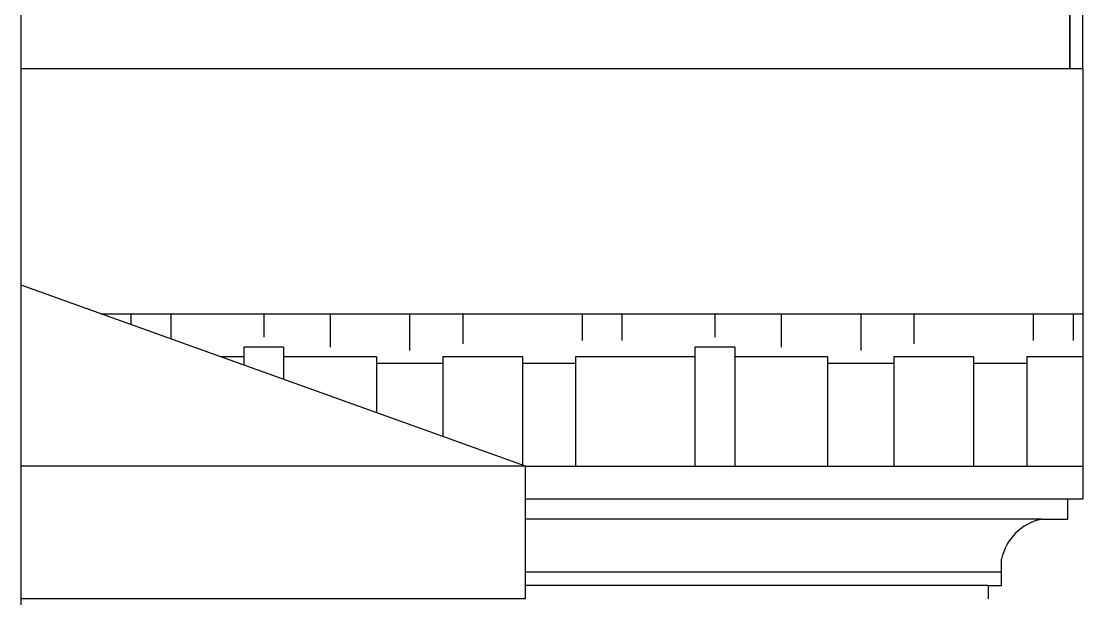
# Model space of a CAD drawing. Header units: inches. Extents: x 3672 to 10975, y -27382 to -746.
# Drawn here: x 6206.44 to 6246.44, y -27018.6 to -26996.82 of the extents above; entities that cross this region are included whole.
import ezdxf

# ---------------------------------------------------------------- set-up
doc = ezdxf.new("R2010")
doc.units = ezdxf.units.IN
doc.header["$LTSCALE"] = 17
doc.header["$MEASUREMENT"] = 0
doc.layers.add('25 BOT BAR', color=12, linetype='Continuous', lineweight=25)

# ---------------------------------------------------------------- blocks, each defined once
blk = doc.blocks.new('A$C261f3448')
for p, q in [((40, 0), (40, 24)), ((39.513, 0), (39.513, 2.408)), ((39.516, 2.408), (39.516, 0)), ((0, 0), (40, 0)), ((39.513, 0), (39.516, 0)), ((39.516, 0), (40, 0))]:
    blk.add_line(p, q)

msp = doc.modelspace()

# ---------------------------------------------------------------- hatches: boundary and pattern name
at = {"layer": '25 BOT BAR'}
h = msp.add_hatch(dxfattribs=at)
h.set_pattern_fill('AR-RSHKE', color=8, scale=0.5, angle=180)
h.set_pattern_definition([(180, (-11522.6825, -5697.4846), (-12.75, -6), [3, -2.5, 3.5, -1.5, 4.5, -2]), (180, (-11525.6825, -5697.7346), (-12.75, -6), [2.5, -9.5, 2, -3]), (180, (-11531.6825, -5697.1096), (-12.75, -6), [1.5, -15.5]), (270, (-11522.6825, -5697.4846), (4.25, -6), [5.75, -18.25]), (270, (-11525.6825, -5697.4846), (4.25, -6), [5.625, -18.375]), (270, (-11528.1825, -5697.4846), (4.25, -6), [5.25, -18.75]), (270, (-11531.6825, -5697.1096), (4.25, -6), [5.75, -18.25]), (270, (-11533.1825, -5697.1096), (4.25, -6), [5.75, -18.25]), (270, (-11537.6825, -5697.4846), (4.25, -6), [5.5, -18.5])])
h.paths.add_polyline_path([(6246.438, -27007.846), (6209.438, -27007.846), (6225.438, -27013.596), (6246.438, -27013.596), (6246.438, -27013.596)])

# ---------------------------------------------------------------- linework, layer by layer
for p, q in [((6206.438, -27086.596), (6206.438, -26583.755)), ((6246.438, -26998.596), (6246.438, -27013.596)), ((6225.438, -27013.596), (6206.438, -27006.767)), ((6209.438, -27007.846), (6246.438, -27007.846)), ((6225.438, -27013.596), (6206.438, -27013.596)), ((6225.438, -27018.596), (6225.438, -27013.596)), ((6225.438, -27013.596), (6246.438, -27013.596)), ((6225.438, -27018.596), (6225.438, -27013.596)), ((6246.438, -27013.596), (6246.438, -27014.846)), ((6246.438, -27014.846), (6225.438, -27014.846)), ((6245.879, -27015.596), (6245.879, -27014.846)), ((6244.879, -27015.596), (6225.438, -27015.596)), ((6244.879, -27015.596), (6245.879, -27015.596)), ((6243.379, -27017.596), (6243.379, -27017.096)), ((6243.379, -27017.596), (6225.438, -27017.596)), ((6243.379, -27018.096), (6243.379, -27017.596)), ((6242.879, -27018.096), (6225.438, -27018.096)), ((6242.879, -27018.096), (6242.879, -27018.596)), ((6242.879, -27018.096), (6243.379, -27018.096)), ((6225.438, -27018.596), (6206.438, -27018.596))]:
    msp.add_line(p, q, dxfattribs=at)
msp.add_arc((6245.275, -27017.492), 1.937, 101.7959, 168.2044, dxfattribs=at)

# ---------------------------------------------------------------- block references
msp.add_blockref('A$C261f3448', (6206.438, -26998.596), dxfattribs=at)

doc.saveas('drawing.dxf')
